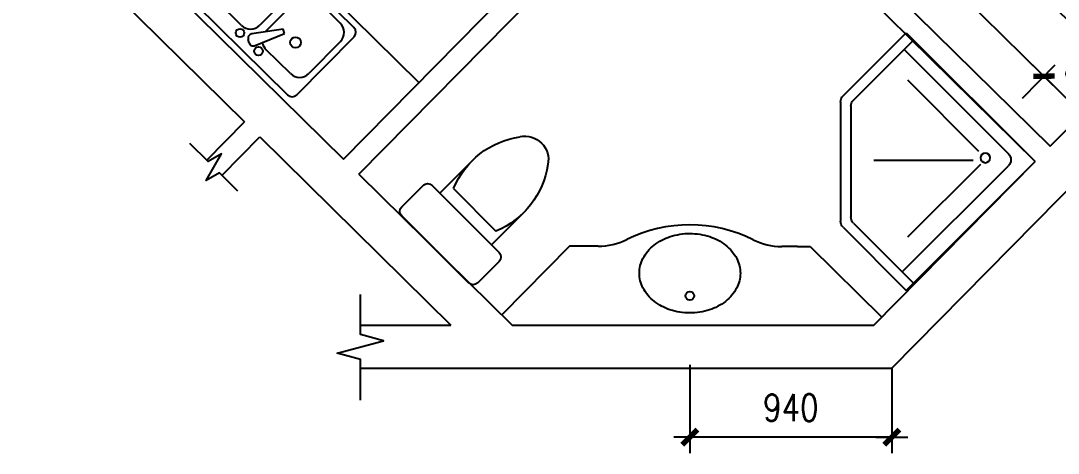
# Model space of a CAD drawing. Extents: x -357449 to -117302, y 127569 to 244935.
# Drawn here: x -253061 to -243408, y 227971 to 231996 of the extents above; entities that cross this region are included whole.
import ezdxf

# ---------------------------------------------------------------- set-up
doc = ezdxf.new("R2010")
doc.units = 0
doc.header["$MEASUREMENT"] = 0
doc.layers.get('0').update_dxf_attribs({"linetype": 'CONTINUOUS'})
doc.layers.get('DEFPOINTS').update_dxf_attribs({"linetype": 'CONTINUOUS'})
for name, color, linetype in [('1', 8, 'CONTINUOUS'), ('FF', 3, 'CONTINUOUS'), ('FUR', 3, 'CONTINUOUS'), ('LG', 11, 'CONTINUOUS'), ('WALL', 1, 'CONTINUOUS'), ('WINDOW', 4, 'CONTINUOUS'), ('WINDOWS', 4, 'CONTINUOUS')]:
    doc.layers.add(name, color=color, linetype=linetype)
doc.styles.add('DIM_FONT', font='SIMPLEX.shx', dxfattribs={"width": 0.8})
doc.dimstyles.get("Standard").update_dxf_attribs({"dimtxt": 375, "dimasz": 1, "dimexe": 150, "dimexo": 0, "dimgap": 200, "dimtad": 1, "dimdec": 0, "dimzin": 0, "dimdsep": 46, "dimtxsty": 'DIM_FONT', "dimblk1": '_DIMX', "dimblk2": '_DIMX', "dimsah": 1, "dimcen": 200, "dimclrd": 256, "dimclre": 256, "dimclrt": 4, "dimadec": 0, "dimazin": 0, "dimtfac": 1, "dimtdec": 0, "dimtix": 1, "dimtmove": 2, "dimatfit": 3, "dimldrblk": '_DIMX', "dimfxl": 0, "dimtolj": 1, "dimtzin": 0, "dimarcsym": 0})

# ---------------------------------------------------------------- blocks, each defined once
blk = doc.blocks.new('_DIMX')
blk.add_line((-150, 0), (150, 0))
at = {"const_width": 50}
blk.add_lwpolyline([(-70, -70), (70, 70)], dxfattribs=at)
blk = doc.blocks.new('*D468')
at = {"linetype": 'ByBlock'}
for p, q in [((-273769.4, 141514.8), (-273464, 141824.7)), ((-273570, 141718.6), (-273570.7, 141719.3)), ((-273070.7, 141226.6), (-273569.3, 141717.9)), ((-273270.8, 141023.5), (-272965.4, 141333.4)), ((-273070, 141225.9), (-273069.3, 141225.2))]:
    blk.add_line(p, q, dxfattribs=at)
at = {"layer": 'DEFPOINTS', "color": 0, "linetype": 'ByBlock'}
for p in [(-273569.3, 141717.9), (-273769.4, 141514.8), (-273270.8, 141023.5)]:
    blk.add_point(p, dxfattribs=at)
at = {"linetype": 'ByBlock'}
for p, rotation in [((-273569.3, 141717.9), 315.4212849041245), ((-273070.7, 141226.6), 135.4212849041245)]:
    blk.add_blockref('_DIMX', p, dxfattribs=dict(at, rotation=rotation))
at = {"color": 4, "linetype": 'ByBlock', "insert": (-273127, 141668.1), "char_height": 250, "attachment_point": 5, "rotation": 315.42128, "style": 'DIM_FONT'}
blk.add_mtext('\\A1;350', dxfattribs=at)
blk = doc.blocks.new('_E1EMR')
at = {"layer": 'FF'}
for p, q in [((-1060, 0), (0, 0)), ((-1060, -519.7), (-1060, 0)), ((-1000, -494.8), (-1000, 0)), ((0, -1060), (0, 0)), ((-1000, -92.4), (-127.8, -92.4)), ((-77.8, -1000), (-77.8, -142.4)), ((-236.5, -213.2), (-835.6, -213.2)), ((-249.9, -260.3), (-658.4, -668.8)), ((-189.4, -273.7), (-189.4, -858.7)), ((-530.2, -985.4), (-985.4, -530.2)), ((-555, -1045.4), (-1045.4, -555)), ((-494.8, -1000), (0, -1000)), ((-519.7, -1060), (0, -1060))]:
    blk.add_line(p, q, dxfattribs=at)
blk.add_circle((-189.4, -220), 27.8, dxfattribs=at)
for centre, start, end in [((-127.8, -142.4), 360, 90), ((-1010, -519.7), 180, 225), ((-950, -494.8), 180, 225), ((-494.8, -950), 225, 270), ((-519.7, -1010), 225, 270)]:
    blk.add_arc(centre, 50, start, end, dxfattribs=at)
blk = doc.blocks.new('A$C4918622B')
at = {"layer": 'FUR', "xscale": -0.7999999998137355, "yscale": 0.8000000000465661, "zscale": 0.8}
blk.add_blockref('_E1EMR', (0, 848), dxfattribs=at)
blk = doc.blocks.new('*D464')
at = {"linetype": 'ByBlock'}
for p, q in [((-249391.1, 143550.4), (-249085.7, 143860.4)), ((-247126, 141718.6), (-249190.3, 143752.8)), ((-247325.4, 141514.8), (-247020, 141824.7))]:
    blk.add_line(p, q, dxfattribs=at)
at = {"layer": 'DEFPOINTS', "color": 0, "linetype": 'ByBlock'}
for p in [(-249191, 143753.5), (-249391.1, 143550.4), (-247325.4, 141514.8)]:
    blk.add_point(p, dxfattribs=at)
at = {"linetype": 'ByBlock'}
for p, rotation in [((-249191, 143753.5), 135.4212849041251), ((-247125.3, 141717.9), 315.4212849041252)]:
    blk.add_blockref('_DIMX', p, dxfattribs=dict(at, rotation=rotation))
at = {"color": 4, "linetype": 'ByBlock', "insert": (-247965.1, 142931.6), "char_height": 250, "attachment_point": 5, "rotation": 315.42128, "style": 'DIM_FONT'}
blk.add_mtext('\\A1;1450', dxfattribs=at)
blk = doc.blocks.new('A$C54757736')
for p, q in [((630, 440), (30, 440)), ((0, 410), (0, 30)), ((328, 392.7), (342, 384.6)), ((660, 30), (660, 410)), ((90, 360), (250, 360)), ((299.3, 382.4), (241.3, 246.4)), ((258.7, 236.4), (347.4, 354.6)), ((410, 360), (570, 360)), ((30, 90), (30, 300)), ((310, 299.2), (310, 90)), ((350, 90), (350, 300)), ((630, 300), (630, 90)), ((241.3, 246.4), (258.7, 236.4)), ((250, 30), (90, 30)), ((570, 30), (410, 30)), ((30, 0), (630, 0))]:
    blk.add_line(p, q)
for centre, radius in [((270, 390), 20), ((390, 390), 20), ((175, 240), 25), ((485, 240), 25)]:
    blk.add_circle(centre, radius)
for centre, radius, start, end in [((30, 410), 30, 90, 180), ((630, 410), 30, 360, 90), ((318, 375.4), 20, 60, 159.4623), ((90, 300), 60, 90, 180), ((250, 300), 60, 56.607, 90), ((332, 367.3), 20, 320.5377, 60), ((410, 300), 60, 90, 180), ((570, 300), 60, 360, 90), ((90, 90), 60, 180, 270), ((250, 90), 60, 270, 360), ((410, 90), 60, 180, 270), ((570, 90), 60, 270, 360), ((30, 30), 30, 180, 270), ((630, 30), 30, 270, 360)]:
    blk.add_arc(centre, radius, start, end)
blk = doc.blocks.new('*D459')
at = {"linetype": 'ByBlock'}
for p, q in [((-276618.6, 144322.4), (-275942.7, 145008.3)), ((-276047.2, 144900.7), (-272700.9, 141603.3)), ((-273270.8, 141023.5), (-272594.9, 141709.4))]:
    blk.add_line(p, q, dxfattribs=at)
at = {"layer": 'DEFPOINTS', "color": 0, "linetype": 'ByBlock'}
for p in [(-276618.6, 144322.4), (-272700.2, 141602.6), (-273270.8, 141023.5)]:
    blk.add_point(p, dxfattribs=at)
at = {"linetype": 'ByBlock'}
for p, rotation in [((-276048, 144901.4), 135.4212849043385), ((-272700.2, 141602.6), 315.4212849043385)]:
    blk.add_blockref('_DIMX', p, dxfattribs=dict(at, rotation=rotation))
at = {"color": 4, "linetype": 'ByBlock', "insert": (-274181.1, 143447.9), "char_height": 250, "attachment_point": 5, "rotation": 315.42128, "style": 'DIM_FONT'}
blk.add_mtext('\\A1;2350', dxfattribs=at)
blk = doc.blocks.new('A$C571F03B5')
for p, q in [((170, 500), (30, 500)), ((0, 470), (0, 30)), ((200, 30), (200, 470)), ((200.4, 419.8), (430.4, 419.8)), ((260.4, 110.3), (260.4, 389.8)), ((200.4, 80.3), (430.4, 80.3)), ((30, 0), (170, 0))]:
    blk.add_line(p, q)
for centre, radius, start, end in [((30, 470), 30, 90, 180), ((170, 470), 30, 0, 90), ((412.8, 22.6), 397.5, 53.3619, 112.5495), ((589.6, 250), 109.8, 303.4509, 56.5491), ((412.8, 477.4), 397.5, 247.4505, 306.6381), ((30, 30), 30, 180, 270), ((170, 30), 30, 270, 0)]:
    blk.add_arc(centre, radius, start, end)
at = {"style": 'DIM_FONT', "text_generation_flag": 4, "width": 0.8, "flags": 9}
for tag in ['XSIZE', 'YSIZE']:
    blk.add_attdef(tag, (0, 250), '', height=0.5, rotation=90, dxfattribs=at)
blk = doc.blocks.new('*D1348')
at = {"linetype": 'ByBlock'}
for p, q in [((-246836, 228793.5), (-246836, 227970.6)), ((-244956.3, 228761.7), (-244956.3, 227970.6)), ((-244957.3, 228120.6), (-246835, 228120.6))]:
    blk.add_line(p, q, dxfattribs=at)
at = {"layer": 'DEFPOINTS', "color": 0, "linetype": 'ByBlock'}
for p in [(-246836, 228793.5), (-244956.3, 228761.7), (-246836, 228120.6)]:
    blk.add_point(p, dxfattribs=at)
at = {"linetype": 'ByBlock', "rotation": 180}
blk.add_blockref('_DIMX', (-246836, 228120.6), dxfattribs=at)
at = {"linetype": 'ByBlock'}
blk.add_blockref('_DIMX', (-244956.3, 228120.6), dxfattribs=at)
at = {"color": 4, "linetype": 'ByBlock', "insert": (-245896.1, 228395.6), "char_height": 250, "attachment_point": 5, "style": 'DIM_FONT'}
blk.add_mtext('\\A1;940', dxfattribs=at)

msp = doc.modelspace()

# ---------------------------------------------------------------- linework, layer by layer
at = {"layer": '1'}
for p, q in [((-252060.34, 234085.66), (-249355.82, 231420.63)), ((-247955.17, 229897.68), (-248585.69, 229257.81)), ((-247689.57, 229897.32), (-247955.17, 229897.68)), ((-245835.17, 229894.81), (-245980.77, 229895.01)), ((-245835.17, 229894.81), (-245715.17, 229894.65)), ((-245715.17, 229894.65), (-245048.65, 229237.86))]:
    msp.add_line(p, q, dxfattribs=at)
msp.add_lwpolyline([(-246835.01, 230016.16, -0.0789663), (-246650.53, 229986.59, -0.0881515), (-246502.81, 229907.34, -0.1052687), (-246399.13, 229782.42, -0.1216849), (-246365.51, 229645.53, -0.1216849), (-246399.5, 229508.73, -0.1052687), (-246503.52, 229384.09, -0.0881515), (-246651.45, 229305.24, -0.0789663), (-246836.01, 229276.16, -0.0789663), (-247020.49, 229305.74, -0.0881515), (-247168.2, 229384.98, -0.1052687), (-247271.89, 229509.9, -0.1216849), (-247305.51, 229646.8, -0.1216849), (-247271.52, 229783.6, -0.1052687), (-247167.49, 229908.24, -0.0881515), (-247019.57, 229987.09, -0.0789663)], format="xyb", close=True, dxfattribs=at)
msp.add_circle((-246835.79, 229436.16), 40, dxfattribs=at)
for centre, radius, start, end in [((-246836.69, 228771.16), 1325, 63.573245, 116.272094), ((-247688.76, 230497.32), 600, 269.92267, 296.272094), ((-245979.96, 230495.01), 600, 243.573245, 269.92267)]:
    msp.add_arc(centre, radius, start, end, dxfattribs=at)
at = {"layer": 'LG'}
for points in [[(-251042.21, 230410), (-251213.06, 230580.85), (-251337.01, 230509.29), (-251193.89, 230757.18), (-251317.83, 230685.62), (-251486.44, 230854.23)], [(-249901.32, 228466.19), (-249901.32, 228843.73), (-250117.32, 228901.61), (-249685.32, 229017.36), (-249901.32, 229075.24), (-249901.32, 229447.81)]]:
    msp.add_lwpolyline(points, dxfattribs=at)
at = {"layer": 'WALL'}
for p, q in [((-253476.68, 234077.41), (-250057.71, 230708.34)), ((-250057.71, 230708.34), (-246899.21, 233913.63)), ((-253757.44, 233792.49), (-250979.52, 231055.13)), ((-249915.25, 230567.97), (-246756.75, 233773.26)), ((-245334.26, 232652.31), (-243482.31, 230827.4)), ((-245474.64, 232509.86), (-243622.69, 230684.95)), ((-243482.31, 230827.4), (-243154.07, 231160.5)), ((-251330.83, 230698.62), (-250979.52, 231055.13)), ((-251189.4, 230557.19), (-250837.06, 230914.75)), ((-250837.06, 230914.75), (-249058.08, 229161.73)), ((-244956.25, 228761.73), (-242869.16, 230879.75)), ((-245123.67, 229161.73), (-243622.69, 230684.95)), ((-249915.25, 230567.97), (-248488.19, 229161.73)), ((-249901.32, 229161.73), (-249058.08, 229161.73)), ((-248488.19, 229161.73), (-245123.67, 229161.73)), ((-249901.32, 228761.73), (-244956.25, 228761.73))]:
    msp.add_line(p, q, dxfattribs=at)

# ---------------------------------------------------------------- block references
at = {"layer": '1', "yscale": 2, "zscale": 2}
for name, p, xscale, rotation in [('A$C54757736', (-249917.9, 231890.27), 2, 135.4212849000389), ('A$C571F03B5', (-249558.75, 230221.84), -2, 225)]:
    msp.add_blockref(name, p, dxfattribs=dict(at, xscale=xscale, rotation=rotation))
at = {"layer": 'WINDOW', "xscale": 2, "yscale": 2, "zscale": 2, "rotation": 225}
msp.add_blockref('A$C4918622B', (-244821.94, 231884.2), dxfattribs=at)

# ---------------------------------------------------------------- dimensions: what is measured, and where the dimension line sits
at = {"layer": 'WINDOWS'}
for p1, p2, distance, picture, middle, set_off in [((-246590.6, 234084.35), (-243242.85, 230785.47), 812.95, '*D459', (-244153.1, 233209.84), (30027.96, 89761.97)), ((-243741.45, 231276.79), (-245807.22, 233312.41), -285.09, '*D464', (-244381.22, 232693.55), (3583.91, 89761.97)), ((-243242.85, 230785.47), (-243741.45, 231276.79), -285.09, '*D468', (-243099.03, 231430.08), (30027.96, 89761.97))]:
    dim = msp.add_aligned_dim(p1=p1, p2=p2, distance=distance, dimstyle='Standard', override={"dimtxt": 250, "dimgap": 150, "dimlfac": 0.5, "dimblk": '_DIMX'}, dxfattribs=at)
    dim.commit()
    dim.dimension.update_dxf_attribs({"geometry": picture, "text_midpoint": middle, "insert": set_off})
dim = msp.add_linear_dim(base=(-246836.01, 228120.62), p1=(-244956.25, 228761.73), p2=(-246836.01, 228793.46), dimstyle='Standard', override={"dimtxt": 250, "dimgap": 150, "dimlfac": 0.5, "dimblk": '_DIMX'}, dxfattribs=at)
dim.commit()
dim.dimension.update_dxf_attribs({"geometry": '*D1348', "text_midpoint": (-245896.13, 228395.62)})

doc.saveas('drawing.dxf')
